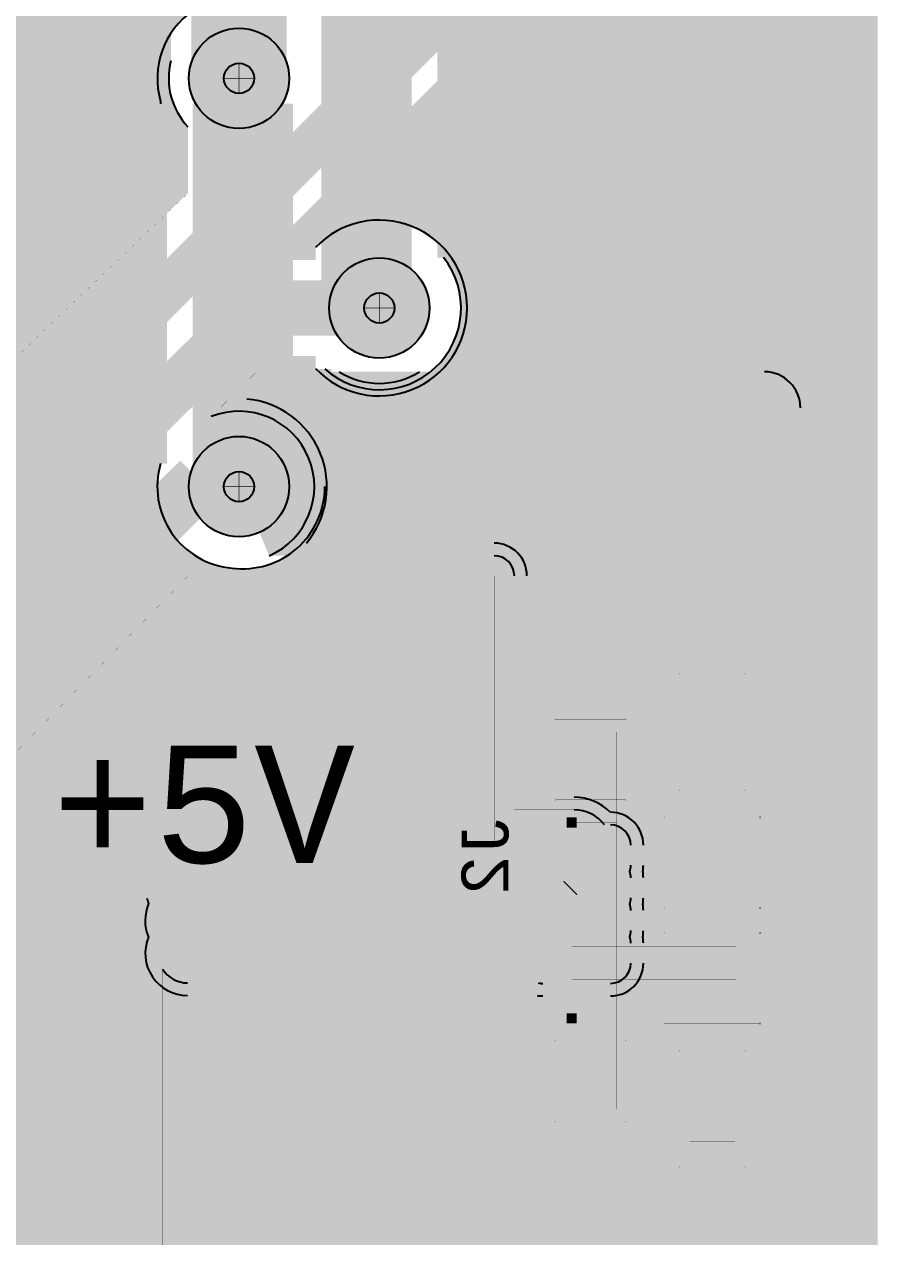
# Model space of a CAD drawing. Extents: x -5 to 272, y 7 to 75.
# Drawn here: x 76.75 to 94.14, y 26.22 to 50.35 of the extents above; entities that cross this region are included whole.
import ezdxf
from ezdxf.enums import TextEntityAlignment as Align

# ---------------------------------------------------------------- set-up
doc = ezdxf.new("R2010")
doc.units = 0
for name, color, linetype in [('3D_INFO_BOTTOM', 3, 'CONTINUOUS'), ('BOARD_OUTLINE', 2, 'CONTINUOUS'), ('COPPER_BOTTOM', 1, 'CONTINUOUS'), ('COPPER_TOP', 3, 'CONTINUOUS'), ('DRILL', 255, 'CONTINUOUS'), ('DRILL_SYMBOLS', 255, 'CONTINUOUS'), ('SILKSCREEN_BOTTOM', 6, 'CONTINUOUS'), ('SILKSCREEN_TOP', 4, 'CONTINUOUS'), ('SOLDER_MASK_BOTTOM', 212, 'CONTINUOUS'), ('SOLDER_MASK_TOP', 200, 'CONTINUOUS')]:
    doc.layers.add(name, color=color, linetype=linetype)
doc.styles.add('MONOTxtStyle', font='monotxt')
doc.styles.add('MONOTxtStyle_M', font='monotxt')

msp = doc.modelspace()

# ---------------------------------------------------------------- hatches: boundary and pattern name
at = {"layer": 'COPPER_BOTTOM'}
h = msp.add_hatch(color=1, dxfattribs=at)
edge = h.paths.add_edge_path()
edge.add_line((77.348377, 65.157983), (76.338, 65.157983))
edge.add_line((76.338, 65.157983), (76.338, 72.752855))
edge.add_line((76.338, 72.752855), (93.48918, 72.752855))
edge.add_line((93.48918, 72.752855), (93.48918, 7.366))
edge.add_line((93.48918, 7.366), (65.297349, 7.366))
edge.add_line((65.297349, 7.366), (66.520855, 8.589506))
edge.add_line((66.520855, 8.589506), (66.520855, 8.589506))
edge.add_line((66.520855, 8.589506), (67.181217, 9.249868))
edge.add_arc((66.294, 10.13897), 1.256048, 314.939204, 0)
edge.add_line((67.550048, 10.13897), (67.550048, 12.433729))
edge.add_line((67.550048, 12.433729), (69.762271, 14.645952))
edge.add_line((69.762271, 14.645952), (83.274339, 14.645952))
edge.add_arc((83.82, 16.256), 1.7, 251.277992, 48.336242)
edge.add_arc((83.82, 18.796), 1.7, 311.663758, 136.941495)
edge.add_arc((83.057999, 18.796), 1.256048, 112.472717, 135)
edge.add_line((82.169839, 19.68416), (81.905727, 19.420048))
edge.add_line((81.905727, 19.420048), (77.631573, 19.420048))
edge.add_arc((77.390918, 18.588418), 0.86575, 73.860776, 90)
edge.add_line((77.390918, 19.454168), (76.914082, 19.454168))
edge.add_arc((76.914082, 18.588418), 0.86575, 90, 145.569554)
edge.add_arc((75.485918, 18.588418), 0.86575, 34.430446, 90)
edge.add_line((75.485918, 19.454168), (75.009082, 19.454168))
edge.add_arc((75.009082, 18.588418), 0.86575, 90, 134.724142)
edge.add_line((74.399859, 19.203536), (73.163736, 19.203536))
edge.add_line((73.163736, 19.203536), (72.769886, 19.597382))
edge.add_line((72.769886, 19.597382), (72.769886, 26.48573))
edge.add_arc((72.39, 28.194), 1.75, 282.537451, 48.675543)
edge.add_line((73.545564, 29.508219), (73.545564, 30.395941))
edge.add_line((73.545564, 30.395941), (76.004059, 32.854436))
edge.add_line((76.004059, 32.854436), (76.174, 32.854436))
edge.add_arc((76.174, 34.01), 1.155564, 270, 294.100038)
edge.add_line((76.645853, 32.955162), (79.19153, 32.955162))
edge.add_arc((80, 33.159999), 0.834016, 194.217484, 201.89344)
edge.add_arc((80, 32.512), 0.844064, 156.467421, 202.959083)
edge.add_arc((80, 31.86), 0.841552, 157.448047, 270)
edge.add_line((80, 31.018448), (86.962469, 31.018448))
edge.add_arc((87.074, 31.662), 0.653145, 260.167973, 270)
edge.add_line((87.074, 31.008855), (88.424, 31.008855))
edge.add_arc((88.424, 31.662), 0.653145, 270, 0)
edge.add_line((89.077145, 31.662), (89.077145, 32.062))
edge.add_arc((88.424, 32.062), 0.653145, 0, 11.03343)
edge.add_arc((88.424, 32.312), 0.653145, 348.96657, 0)
edge.add_line((89.077145, 32.312), (89.077145, 32.712))
edge.add_arc((88.424, 32.712), 0.653145, 0, 11.03343)
edge.add_arc((88.424, 32.962), 0.653145, 348.96657, 0)
edge.add_line((89.077145, 32.962), (89.077145, 33.362))
edge.add_arc((88.424, 33.362), 0.653145, 0, 11.03343)
edge.add_arc((88.424, 33.612), 0.653145, 348.96657, 0)
edge.add_line((89.077145, 33.612), (89.077145, 34.012))
edge.add_arc((88.424, 34.012), 0.653145, 0, 90)
edge.add_line((88.424, 34.665145), (88.41587, 34.665145))
edge.add_arc((87.7, 33.96), 1.004838, 44.567571, 90)
edge.add_line((87.7, 34.964838), (86.759647, 34.964838))
edge.add_line((86.759647, 34.964838), (86.759647, 39.37))
edge.add_arc((86.106, 39.37), 0.653647, 0, 90)
edge.add_line((86.106, 40.023647), (82.367018, 40.023647))
edge.add_arc((81.026, 41.148), 1.75, 320.022448, 84.858256)
edge.add_line((81.182835, 42.890958), (81.79744, 43.498194))
edge.add_line((81.79744, 43.498194), (82.551721, 43.498194))
edge.add_arc((83.82, 44.704), 1.75, 223.553532, 136.446468)
edge.add_line((82.551721, 45.909806), (82.009106, 45.909806))
edge.add_line((82.009106, 45.909806), (87.791746, 51.692446))
edge.add_arc((87.884, 53.34786), 1.657983, 266.810282, 0)
edge.add_line((89.541983, 53.34786), (89.541983, 60.198))
edge.add_arc((87.884, 60.198), 1.657983, 0, 10.018036)
edge.add_arc((87.884, 60.96), 1.7, 343.824727, 138.336242)
edge.add_arc((85.344, 60.96), 1.7, 41.663758, 48.336242)
edge.add_arc((85.344, 63.5), 1.7, 311.663758, 12.765101)
edge.add_line((87.001983, 63.875623), (87.001983, 68.782007))
edge.add_arc((85.344, 69.342), 1.75, 341.33731, 150.558398)
edge.add_arc((82.296, 69.342), 1.75, 29.441602, 160.63555)
edge.add_arc((78.994, 69.342), 1.75, 19.36445, 198.66269)
edge.add_line((77.336017, 68.782007), (77.336017, 67.312056))
edge.add_arc((78.993999, 67.31), 1.657983, 179.928964, 225)
edge.add_line((77.821628, 66.137629), (78.606017, 65.35324))
edge.add_line((78.606017, 65.35324), (78.606017, 64.953288))
edge.add_arc((77.724, 63.5), 1.7, 58.745961, 102.765101)
h = msp.add_hatch(color=1, dxfattribs=at)
edge = h.paths.add_edge_path()
edge.add_line((80.01, 48.312079), (80.01, 46.99))
edge.add_line((80.01, 46.99), (74.422, 41.656))
edge.add_line((74.422, 41.656), (74.422, 57.658))
edge.add_line((74.422, 57.658), (77.47, 60.452))
edge.add_line((77.47, 60.452), (78.232, 59.182))
edge.add_line((78.232, 59.182), (81.446966, 59.182))
edge.add_line((81.446966, 59.182), (81.446966, 55.172103))
edge.add_line((81.446966, 55.172103), (80.066432, 53.791569))
edge.add_arc((81.026, 52.832001), 1.357034, 135, 180.043663)
edge.add_line((79.668966, 52.830966), (79.668966, 49.622207))
edge.add_arc((81.026, 49.276), 1.4005, 165.687991, 223.493272)
h = msp.add_hatch(color=256, dxfattribs=at)
edge = h.paths.add_edge_path()
edge.add_arc((81.026, 49.276), 1, 0, 360)
edge = h.paths.add_edge_path()
edge.add_arc((81.026, 49.276), 0.3, 0, 360)
h = msp.add_hatch(color=256, dxfattribs=at)
edge = h.paths.add_edge_path()
edge.add_arc((83.82, 44.704), 1, 0, 360)
edge = h.paths.add_edge_path()
edge.add_arc((83.82, 44.704), 0.3, 0, 360)
h = msp.add_hatch(color=1, dxfattribs=at)
edge = h.paths.add_edge_path()
edge.add_arc((83.82, 44.704), 1.5005, 237.820583, 302.179417, ccw=False)
edge.add_line((83.020875, 43.434), (81.375756, 43.434))
edge.add_line((81.375756, 43.434), (80.474372, 42.543423))
edge.add_arc((81.026, 41.148), 1.5005, 293.594494, 111.569511, ccw=False)
edge.add_line((81.626592, 39.77294), (86.106, 39.77294))
edge.add_arc((86.106, 39.37), 0.40294, 0, 90, ccw=False)
edge.add_line((86.50894, 39.37), (86.50894, 34.714131))
edge.add_line((86.50894, 34.714131), (87.7, 34.714131))
edge.add_arc((87.7, 33.96), 0.754131, 37.056114, 90, ccw=False)
edge.add_line((88.301831, 34.414437), (88.424, 34.414437))
edge.add_arc((88.424, 34.012), 0.402437, 0, 90, ccw=False)
edge.add_line((88.826437, 34.012), (88.826437, 33.612))
edge.add_arc((88.424, 33.612), 0.402437, 341.904148, 0, ccw=False)
edge.add_arc((88.424, 33.362), 0.402437, 0, 18.095852, ccw=False)
edge.add_line((88.826437, 33.362), (88.826437, 32.962))
edge.add_arc((88.424, 32.962), 0.402437, 341.904148, 0, ccw=False)
edge.add_arc((88.424, 32.712), 0.402437, 0, 18.095852, ccw=False)
edge.add_line((88.826437, 32.712), (88.826437, 32.312))
edge.add_arc((88.424, 32.312), 0.402437, 341.904148, 0, ccw=False)
edge.add_arc((88.424, 32.062), 0.402437, 0, 18.095852, ccw=False)
edge.add_line((88.826437, 32.062), (88.826437, 31.662))
edge.add_arc((88.424, 31.662), 0.402437, 270, 0, ccw=False)
edge.add_line((88.424, 31.259563), (87.074, 31.259563))
edge.add_arc((87.074, 31.662), 0.402437, 257.465423, 270, ccw=False)
edge.add_line((86.98666, 31.269155), (80, 31.269155))
edge.add_arc((80, 31.86), 0.590845, 212.556559, 270, ccw=False)
edge.add_line((79.502, 31.542047), (79.502, 21.03842))
edge.add_arc((80.22042, 21.03842), 0.71842, 180, 270)
edge.add_line((80.22042, 20.32), (91.485888, 20.32))
edge.add_arc((91.485888, 21.03842), 0.71842, 270, 0)
edge.add_line((92.204308, 21.03842), (92.204308, 42.71558))
edge.add_arc((91.485888, 42.71558), 0.71842, 0, 90)
edge.add_line((91.485888, 43.434), (84.619125, 43.434))
h = msp.add_hatch(color=256, dxfattribs=at)
edge = h.paths.add_edge_path()
edge.add_arc((81.026, 41.148), 1, 0, 360)
edge = h.paths.add_edge_path()
edge.add_arc((81.026, 41.148), 0.3, 0, 360)
msp.add_hatch(color=1, dxfattribs=at).paths.add_polyline_path([(74.8, 34.036), (80.01, 39.37), (86.106, 39.37), (86.106, 34.036)])
at = {"layer": 'COPPER_TOP'}
h = msp.add_hatch(color=3, dxfattribs=at)
h.paths.add_polyline_path([(-4.195967, 72.775967), (93.512292, 72.775967), (93.512292, 7.232068), (-4.195967, 7.232068)])
edge = h.paths.add_edge_path()
edge.add_arc((19.304, 39.116), 1.577, 36.358194, 143.641806)
edge.add_arc((16.764, 39.116), 1.577, 36.358194, 143.641806)
edge.add_arc((14.224, 39.116), 1.577, 36.358194, 323.641806)
edge.add_arc((16.764, 39.116), 1.577, 216.358194, 323.641806)
edge.add_arc((19.304, 39.116), 1.577, 216.358194, 323.641806)
edge.add_arc((21.844, 39.116), 1.577, 216.358194, 323.641806)
edge.add_arc((24.384, 39.116), 1.577, 216.358194, 323.641806)
edge.add_arc((26.924, 39.116), 1.577, 216.358194, 323.641806)
edge.add_arc((29.464, 39.116), 1.577, 216.358194, 323.641806)
edge.add_arc((32.004, 39.116), 1.577, 216.358194, 323.641806)
edge.add_arc((34.544, 39.116), 1.577, 216.358194, 323.641806)
edge.add_arc((37.084, 39.116), 1.577, 216.358194, 323.641806)
edge.add_arc((39.624, 39.116), 1.577, 216.358194, 323.641806)
edge.add_arc((42.164, 39.116), 1.577, 216.358194, 323.641806)
edge.add_arc((44.704, 39.116), 1.577, 216.358194, 323.641806)
edge.add_arc((47.244, 39.116), 1.577, 216.358194, 323.641806)
edge.add_arc((49.784, 39.116), 1.577, 216.358194, 323.641806)
edge.add_arc((52.324, 39.116), 1.577, 216.358194, 323.641806)
edge.add_arc((54.864, 39.116), 1.577, 216.358194, 323.641806)
edge.add_arc((57.404, 39.116), 1.577, 216.358194, 323.641806)
edge.add_arc((59.944, 39.116), 1.577, 216.358194, 323.641806)
edge.add_arc((62.484, 39.116), 1.577, 216.358194, 143.641806)
edge.add_arc((59.944, 39.116), 1.577, 36.358194, 143.641806)
edge.add_arc((57.404, 39.116), 1.577, 36.358194, 143.641806)
edge.add_arc((54.864, 39.116), 1.577, 36.358194, 143.641806)
edge.add_arc((52.324, 39.116), 1.577, 36.358194, 143.641806)
edge.add_arc((49.784, 39.116), 1.577, 36.358194, 143.641806)
edge.add_arc((47.244, 39.116), 1.577, 36.358194, 143.641806)
edge.add_arc((44.704, 39.116), 1.577, 36.358194, 143.641806)
edge.add_arc((42.164, 39.116), 1.577, 36.358194, 143.641806)
edge.add_arc((39.624, 39.116), 1.577, 36.358194, 143.641806)
edge.add_arc((37.084, 39.116), 1.577, 36.358194, 143.641806)
edge.add_arc((34.544, 39.116), 1.577, 36.358194, 143.641806)
edge.add_arc((32.004, 39.116), 1.577, 36.358194, 143.641806)
edge.add_arc((29.464, 39.116), 1.577, 36.358194, 143.641806)
edge.add_arc((26.924, 39.116), 1.577, 36.358194, 143.641806)
edge.add_arc((24.384, 39.116), 1.577, 36.358194, 143.641806)
edge.add_arc((21.844, 39.116), 1.577, 36.358194, 143.641806)
edge = h.paths.add_edge_path()
edge.add_arc((6.604, 12.954), 1.634872, 180, 186.234585)
edge.add_arc((6.604, 12.7), 1.627, 177.306641, 2.693359)
edge.add_arc((6.604, 12.954), 1.634872, 353.765415, 0)
edge.add_line((8.238872, 12.954), (8.238872, 42.5))
edge.add_arc((6.604, 42.5), 1.634872, 0, 180)
edge.add_line((4.969128, 42.5), (4.969128, 12.954))
edge = h.paths.add_edge_path()
edge.add_arc((19.304, 23.876), 1.577, 36.358194, 143.641806)
edge.add_arc((16.764, 23.876), 1.577, 36.358194, 143.641806)
edge.add_arc((14.224, 23.876), 1.577, 36.358194, 323.641806)
edge.add_arc((16.764, 23.876), 1.577, 216.358194, 323.641806)
edge.add_arc((19.304, 23.876), 1.577, 216.358194, 323.641806)
edge.add_arc((21.844, 23.876), 1.577, 216.358194, 323.641806)
edge.add_arc((24.384, 23.876), 1.577, 216.358194, 323.641806)
edge.add_arc((26.924, 23.876), 1.577, 216.358194, 323.641806)
edge.add_arc((29.464, 23.876), 1.577, 216.358194, 323.641806)
edge.add_arc((32.004, 23.876), 1.577, 216.358194, 323.641806)
edge.add_arc((34.544, 23.876), 1.577, 216.358194, 323.641806)
edge.add_arc((37.084, 23.876), 1.577, 216.358194, 323.641806)
edge.add_arc((39.624, 23.876), 1.577, 216.358194, 323.641806)
edge.add_arc((42.164, 23.876), 1.577, 216.358194, 323.641806)
edge.add_arc((44.704, 23.876), 1.577, 216.358194, 323.641806)
edge.add_arc((47.244, 23.876), 1.577, 216.358194, 323.641806)
edge.add_arc((49.784, 23.876), 1.577, 216.358194, 323.641806)
edge.add_arc((52.324, 23.876), 1.577, 216.358194, 323.641806)
edge.add_arc((54.864, 23.876), 1.577, 216.358194, 323.641806)
edge.add_arc((57.404, 23.876), 1.577, 216.358194, 323.641806)
edge.add_arc((59.944, 23.876), 1.577, 216.358194, 143.641806)
edge.add_arc((57.404, 23.876), 1.577, 36.358194, 143.641806)
edge.add_arc((54.864, 23.876), 1.577, 36.358194, 143.641806)
edge.add_arc((52.324, 23.876), 1.577, 36.358194, 143.641806)
edge.add_arc((49.784, 23.876), 1.577, 36.358194, 143.641806)
edge.add_arc((47.244, 23.876), 1.577, 36.358194, 143.641806)
edge.add_arc((44.704, 23.876), 1.577, 36.358194, 143.641806)
edge.add_arc((42.164, 23.876), 1.577, 36.358194, 143.641806)
edge.add_arc((39.624, 23.876), 1.577, 36.358194, 143.641806)
edge.add_arc((37.084, 23.876), 1.577, 36.358194, 143.641806)
edge.add_arc((34.544, 23.876), 1.577, 36.358194, 143.641806)
edge.add_arc((32.004, 23.876), 1.577, 36.358194, 143.641806)
edge.add_arc((29.464, 23.876), 1.577, 36.358194, 143.641806)
edge.add_arc((26.924, 23.876), 1.577, 36.358194, 143.641806)
edge.add_arc((24.384, 23.876), 1.577, 36.358194, 143.641806)
edge.add_arc((21.844, 23.876), 1.577, 36.358194, 143.641806)
edge = h.paths.add_edge_path()
edge.add_arc((43.18, 52.312), 1.577, 36.358194, 135.683323)
edge.add_arc((41.166709, 52.838709), 1.055372, 33.014475, 90)
edge.add_line((41.166709, 53.894081), (40.113291, 53.894081))
edge.add_arc((40.113291, 52.838709), 1.055372, 90, 180)
edge.add_line((39.057919, 52.838709), (39.057919, 51.785291))
edge.add_arc((40.113291, 51.785291), 1.055372, 180, 270)
edge.add_line((40.113291, 50.729919), (41.166709, 50.729919))
edge.add_arc((41.166709, 51.785291), 1.055372, 270, 326.985525)
edge.add_arc((43.18, 52.312), 1.577, 224.316677, 323.641806)
edge.add_arc((45.72, 52.312), 1.577, 216.358194, 323.641806)
edge.add_arc((48.26, 52.312), 1.577, 216.358194, 323.641806)
edge.add_arc((50.8, 52.312), 1.577, 216.358194, 323.641806)
edge.add_arc((53.34, 52.312), 1.577, 216.358194, 143.641806)
edge.add_arc((50.8, 52.312), 1.577, 36.358194, 143.641806)
edge.add_arc((48.26, 52.312), 1.577, 36.358194, 143.641806)
edge.add_arc((45.72, 52.312), 1.577, 36.358194, 143.641806)
edge = h.paths.add_edge_path()
edge.add_line((21.479128, 63.909581), (21.479128, 53.5))
edge.add_arc((23.114, 53.5), 1.634872, 180, 185.624879)
edge.add_arc((23.114, 53.34), 1.627, 180.008524, 359.991476)
edge.add_arc((23.114, 53.5), 1.634872, 354.375121, 0)
edge.add_line((24.748872, 53.5), (24.748872, 64.5))
edge.add_arc((23.114, 64.5), 1.634872, 0, 50.984019)
edge.add_arc((22.86, 64.77), 1.627, 37.935941, 211.926975)
edge = h.paths.add_edge_path()
edge.add_arc((42.164, 46.8), 1.627, 350.492586, 189.507414)
edge.add_arc((39.624, 45.2), 1.627, 54.907982, 125.092018)
edge.add_arc((37.084, 46.8), 1.627, 350.492586, 189.507414)
edge.add_arc((34.544, 45.2), 1.627, 54.907982, 9.507414)
edge.add_arc((37.084, 46.8), 1.627, 234.907982, 305.092018)
edge.add_arc((39.624, 45.2), 1.627, 170.492586, 9.507414)
edge.add_arc((42.164, 46.8), 1.627, 234.907982, 305.092018)
edge.add_arc((44.704, 45.2), 1.627, 170.492586, 9.507414)
edge.add_arc((47.244, 46.8), 1.627, 234.907982, 303.93809)
edge.add_arc((49.76, 45.2), 1.627, 171.154896, 10.211411)
edge.add_arc((52.324, 46.8), 1.627, 233.718974, 305.092018)
edge.add_arc((54.864, 45.2), 1.627, 170.492586, 9.507414)
edge.add_arc((57.404, 46.8), 1.627, 234.907982, 305.092018)
edge.add_arc((59.944, 45.2), 1.627, 170.492586, 9.507414)
edge.add_arc((62.484, 46.8), 1.627, 234.907982, 189.507414)
edge.add_arc((59.944, 45.2), 1.627, 54.907982, 125.092018)
edge.add_arc((57.404, 46.8), 1.627, 350.492586, 189.507414)
edge.add_arc((54.864, 45.2), 1.627, 54.907982, 125.092018)
edge.add_arc((52.324, 46.8), 1.627, 350.492586, 190.211411)
edge.add_arc((49.76, 45.2), 1.627, 53.718974, 123.93809)
edge.add_arc((47.244, 46.8), 1.627, 351.154896, 189.507414)
edge.add_arc((44.704, 45.2), 1.627, 54.907982, 125.092018)
edge = h.paths.add_edge_path()
edge.add_arc((42.164, 16.51), 1.627, 38.686496, 141.313504)
edge.add_arc((39.624, 16.51), 1.627, 38.686496, 127.33723)
edge.add_arc((37.084, 18.288), 1.627, 342.678729, 124.21034)
edge.add_arc((34.544, 19.558), 1.627, 2.659558, 217.095391)
edge.add_arc((32.004, 17.526), 1.627, 40.224225, 124.21034)
edge.add_arc((29.464, 18.796), 1.627, 2.659558, 141.313504)
edge.add_arc((26.924, 18.796), 1.627, 38.686496, 141.313504)
edge.add_arc((24.384, 18.796), 1.627, 38.686496, 321.313504)
edge.add_arc((26.924, 18.796), 1.627, 218.686496, 321.313504)
edge.add_arc((29.464, 18.796), 1.627, 218.686496, 304.21034)
edge.add_arc((32.004, 17.526), 1.627, 182.659558, 37.095391)
edge.add_arc((34.544, 19.558), 1.627, 220.224225, 304.21034)
edge.add_arc((37.084, 18.288), 1.627, 182.659558, 307.33723)
edge.add_arc((39.624, 16.51), 1.627, 162.678729, 321.313504)
edge.add_arc((42.164, 16.51), 1.627, 218.686496, 321.313504)
edge.add_arc((44.704, 16.51), 1.627, 218.686496, 17.321271)
edge.add_arc((47.244, 18.288), 1.627, 232.66277, 197.321271)
edge.add_arc((44.704, 16.51), 1.627, 52.66277, 141.313504)
edge = h.paths.add_edge_path()
edge.add_arc((17.78, 61.468), 1.627, 309.927133, 121.926975)
edge.add_line((16.919581, 62.848872), (3.302, 62.848872))
edge.add_arc((3.302, 61.214), 1.634872, 90, 270)
edge.add_line((3.302, 59.579128), (17.526, 59.579128))
edge.add_arc((17.526, 61.214), 1.634872, 270, 322.569043)
edge = h.paths.add_edge_path()
edge.add_arc((42.418, 68.834), 1.627, 79.717947, 167.194574)
edge.add_arc((42.418, 68.8), 1.634872, 166.032565, 270)
edge.add_line((42.418, 67.165128), (46.958281, 67.165128))
edge.add_arc((47.498, 68.7), 1.627, 250.626388, 357.238476)
edge.add_arc((47.498, 68.8), 1.634872, 353.735761, 90)
edge.add_line((47.498, 70.434872), (42.70841, 70.434872))
edge = h.paths.add_edge_path()
edge.add_arc((43.18, 62.812), 1.577, 36.358194, 143.641806)
edge.add_arc((40.64, 62.812), 1.577, 36.358194, 323.641806)
edge.add_arc((43.18, 62.812), 1.577, 216.358194, 323.641806)
edge.add_arc((45.72, 62.812), 1.577, 216.358194, 323.641806)
edge.add_arc((48.26, 62.812), 1.577, 216.358194, 323.641806)
edge.add_arc((50.8, 62.812), 1.577, 216.358194, 323.641806)
edge.add_arc((53.34, 62.812), 1.577, 216.358194, 143.641806)
edge.add_arc((50.8, 62.812), 1.577, 36.358194, 143.641806)
edge.add_arc((48.26, 62.812), 1.577, 36.358194, 143.641806)
edge.add_arc((45.72, 62.812), 1.577, 36.358194, 143.641806)
edge = h.paths.add_edge_path()
edge.add_line((70.755128, 43.18), (70.755128, 28.194))
edge.add_arc((72.39, 28.194), 1.634872, 180, 0)
edge.add_line((74.024872, 28.194), (74.024872, 43.18))
edge.add_arc((72.39, 43.18), 1.634872, 0, 180)
edge = h.paths.add_edge_path()
edge.add_arc((21.420667, 10.668001), 1.877, 0, 360)
edge = h.paths.add_edge_path()
edge.add_arc((27.940001, 10.668001), 1.877, 0, 360)
edge = h.paths.add_edge_path()
edge.add_arc((21.420667, 15.155335), 1.877, 0, 360)
edge = h.paths.add_edge_path()
edge.add_arc((27.940001, 15.155335), 1.877, 0, 360)
edge = h.paths.add_edge_path()
edge.add_arc((82.804, 63.5), 1.577, 36.358194, 143.641806)
edge.add_arc((80.264, 63.5), 1.577, 36.358194, 143.641806)
edge.add_arc((77.724, 63.5), 1.577, 36.358194, 226.734854)
edge.add_arc((77.271459, 61.412541), 1.129899, 123.784033, 180)
edge.add_line((76.14156, 61.412541), (76.14156, 60.507459))
edge.add_arc((77.271459, 60.507459), 1.129899, 180, 270)
edge.add_line((77.271459, 59.37756), (78.176541, 59.37756))
edge.add_arc((78.176541, 60.507459), 1.129899, 270, 326.215967)
edge.add_arc((80.264, 60.96), 1.577, 223.265146, 323.641806)
edge.add_arc((82.804, 60.96), 1.577, 216.358194, 323.641806)
edge.add_arc((85.344, 60.96), 1.577, 216.358194, 323.641806)
edge.add_arc((87.884, 60.96), 1.577, 216.358194, 143.641806)
edge.add_arc((85.344, 60.96), 1.577, 36.358194, 53.641806)
edge.add_arc((85.344, 63.5), 1.577, 306.358194, 143.641806)
edge = h.paths.add_edge_path()
edge.add_arc((78.994, 69.342), 1.627, 0, 360)
edge = h.paths.add_edge_path()
edge.add_arc((82.296, 69.342), 1.627, 20.496546, 339.503454)
edge.add_arc((85.344, 69.342), 1.627, 200.496546, 159.503454)
edge = h.paths.add_edge_path()
edge.add_arc((30.734, 68.834), 1.627, 349.617981, 178.757054)
edge.add_arc((30.7, 68.5), 1.634872, 166.945094, 180)
edge.add_line((29.065128, 68.5), (29.065128, 58.3))
edge.add_arc((30.7, 58.3), 1.634872, 180, 199.923778)
edge.add_arc((30.734, 58.166), 1.627, 195.073523, 10.282053)
edge.add_line((32.334872, 58.45641), (32.334872, 68.5))
edge.add_arc((30.7, 68.5), 1.634872, 0, 1.429942)
edge = h.paths.add_edge_path()
edge.add_arc((83.82, 16.256), 1.577, 126.358194, 53.641806)
edge.add_arc((83.82, 18.796), 1.577, 306.358194, 233.641806)
edge = h.paths.add_edge_path()
edge.add_arc((56.387999, 15.748), 1.627, 0, 360)
edge = h.paths.add_edge_path()
edge.add_arc((61.256333, 15.748), 1.627, 0, 360)
edge = h.paths.add_edge_path()
edge.add_arc((52.324, 18.288), 1.627, 40.224225, 37.095391)
edge.add_arc((54.864, 20.32), 1.627, 220.224225, 217.095391)
edge = h.paths.add_edge_path()
edge.add_arc((81.1, 41.148), 1.634872, 262.602403, 0)
edge.add_line((82.734872, 41.148), (82.734872, 43.491719))
edge.add_arc((83.82, 44.704), 1.627, 228.167885, 38.097448)
edge.add_line((85.100388, 45.70786), (85.100388, 51.274906))
edge.add_arc((83.566, 51.816), 1.627, 340.575073, 199.424927)
edge.add_line((82.031612, 51.274906), (82.031612, 50.555013))
edge.add_arc((81.026, 49.276), 1.627, 51.824125, 196.47422)
edge.add_arc((81.1, 48.768), 1.634872, 178.366318, 180)
edge.add_line((79.465128, 48.768), (79.465128, 41.607138))
edge.add_arc((81.026, 41.148), 1.627, 163.608504, 265.187544)
h = msp.add_hatch(color=256, dxfattribs=at)
edge = h.paths.add_edge_path()
edge.add_arc((81.026, 49.276), 1, 0, 360)
edge = h.paths.add_edge_path()
edge.add_arc((81.026, 49.276), 0.3, 0, 360)
h = msp.add_hatch(color=256, dxfattribs=at)
edge = h.paths.add_edge_path()
edge.add_arc((83.82, 44.704), 1, 0, 360)
edge = h.paths.add_edge_path()
edge.add_arc((83.82, 44.704), 0.3, 0, 360)
h = msp.add_hatch(color=256, dxfattribs=at)
edge = h.paths.add_edge_path()
edge.add_arc((81.026, 41.148), 1, 0, 360)
edge = h.paths.add_edge_path()
edge.add_arc((81.026, 41.148), 0.3, 0, 360)
at = {"layer": 'DRILL'}
h = msp.add_hatch(color=255, dxfattribs=at)
edge = h.paths.add_edge_path()
edge.add_arc((81.026, 49.276), 0.3, 0, 360)
h = msp.add_hatch(color=255, dxfattribs=at)
edge = h.paths.add_edge_path()
edge.add_arc((83.82, 44.704), 0.3, 0, 360)
h = msp.add_hatch(color=255, dxfattribs=at)
edge = h.paths.add_edge_path()
edge.add_arc((81.026, 41.148), 0.3, 0, 360)
at = {"layer": 'SOLDER_MASK_BOTTOM'}
h = msp.add_hatch(color=256, dxfattribs=at)
edge = h.paths.add_edge_path()
edge.add_arc((81.026, 49.276), 1, 0, 360)
h = msp.add_hatch(color=256, dxfattribs=at)
edge = h.paths.add_edge_path()
edge.add_arc((83.82, 44.704), 1, 0, 360)
h = msp.add_hatch(color=256, dxfattribs=at)
edge = h.paths.add_edge_path()
edge.add_arc((81.026, 41.148), 1, 0, 360)
h = msp.add_hatch(color=212, dxfattribs=at)
edge = h.paths.add_edge_path()
edge.add_line((89.7985, 37.412), (89.7985, 35.112))
edge.add_arc((89.799, 35.112), 0.0005, 180, 270)
edge.add_line((89.799, 35.1115), (91.099, 35.1115))
edge.add_arc((91.099, 35.112), 0.0005, 270, 0)
edge.add_line((91.0995, 35.112), (91.0995, 37.412))
edge.add_arc((91.099, 37.412), 0.0005, 0, 90)
edge.add_line((91.099, 37.4125), (89.799, 37.4125))
edge.add_arc((89.799, 37.412), 0.0005, 90, 180)
h = msp.add_hatch(color=212, dxfattribs=at)
edge = h.paths.add_edge_path()
edge.add_line((87.3245, 36.512), (87.3245, 34.914))
edge.add_arc((87.325, 34.914), 0.0005, 180, 270)
edge.add_line((87.325, 34.9135), (88.723, 34.9135))
edge.add_arc((88.723, 34.914), 0.0005, 270, 0)
edge.add_line((88.7235, 34.914), (88.7235, 36.512))
edge.add_arc((88.723, 36.512), 0.0005, 0, 90)
edge.add_line((88.723, 36.5125), (87.325, 36.5125))
edge.add_arc((87.325, 36.512), 0.0005, 90, 180)
h = msp.add_hatch(color=212, dxfattribs=at)
edge = h.paths.add_edge_path()
edge.add_line((89.4985, 34.562), (89.4985, 32.762))
edge.add_arc((89.499, 32.762), 0.0005, 180, 270)
edge.add_line((89.499, 32.7615), (91.399, 32.7615))
edge.add_arc((91.399, 32.762), 0.0005, 270, 0)
edge.add_line((91.3995, 32.762), (91.3995, 34.562))
edge.add_arc((91.399, 34.562), 0.0005, 0, 90)
edge.add_line((91.399, 34.5625), (89.499, 34.5625))
edge.add_arc((89.499, 34.562), 0.0005, 90, 180)
h = msp.add_hatch(color=212, dxfattribs=at)
edge = h.paths.add_edge_path()
edge.add_line((89.4985, 32.262), (89.4985, 30.462))
edge.add_arc((89.499, 30.462), 0.0005, 180, 270)
edge.add_line((89.499, 30.4615), (91.399, 30.4615))
edge.add_arc((91.399, 30.462), 0.0005, 270, 0)
edge.add_line((91.3995, 30.462), (91.3995, 32.262))
edge.add_arc((91.399, 32.262), 0.0005, 0, 90)
edge.add_line((91.399, 32.2625), (89.499, 32.2625))
edge.add_arc((89.499, 32.262), 0.0005, 90, 180)
h = msp.add_hatch(color=212, dxfattribs=at)
edge = h.paths.add_edge_path()
edge.add_line((87.324956, 30.111045), (87.324956, 28.513045))
edge.add_arc((87.325456, 28.513045), 0.0005, 180, 270)
edge.add_line((87.325456, 28.512545), (88.723456, 28.512545))
edge.add_arc((88.723456, 28.513045), 0.0005, 270, 0)
edge.add_line((88.723956, 28.513045), (88.723956, 30.111045))
edge.add_arc((88.723456, 30.111045), 0.0005, 0, 90)
edge.add_line((88.723456, 30.111545), (87.325456, 30.111545))
edge.add_arc((87.325456, 30.111045), 0.0005, 90, 180)
h = msp.add_hatch(color=212, dxfattribs=at)
edge = h.paths.add_edge_path()
edge.add_line((89.7985, 29.912), (89.7985, 27.612))
edge.add_arc((89.799, 27.612), 0.0005, 180, 270)
edge.add_line((89.799, 27.6115), (91.099, 27.6115))
edge.add_arc((91.099, 27.612), 0.0005, 270, 0)
edge.add_line((91.0995, 27.612), (91.0995, 29.912))
edge.add_arc((91.099, 29.912), 0.0005, 0, 90)
edge.add_line((91.099, 29.9125), (89.799, 29.9125))
edge.add_arc((89.799, 29.912), 0.0005, 90, 180)
at = {"layer": 'SOLDER_MASK_TOP'}
h = msp.add_hatch(color=256, dxfattribs=at)
edge = h.paths.add_edge_path()
edge.add_arc((81.026, 49.276), 1, 0, 360)
h = msp.add_hatch(color=256, dxfattribs=at)
edge = h.paths.add_edge_path()
edge.add_arc((83.82, 44.704), 1, 0, 360)
h = msp.add_hatch(color=256, dxfattribs=at)
edge = h.paths.add_edge_path()
edge.add_arc((81.026, 41.148), 1, 0, 360)

# ---------------------------------------------------------------- linework, layer by layer
at = {"layer": '3D_INFO_BOTTOM', "color": 3, "const_width": 0.001}
for points in [[(89.999, 36.912), (90.899, 36.912)], [(89.999, 28.112), (89.999, 36.912)], [(90.899, 36.912), (90.899, 28.112)], [(87.649, 36.262), (93.249, 36.262)], [(87.649, 28.762), (87.649, 36.262)], [(87.649, 36.262), (93.249, 36.262)], [(87.649, 35.762), (87.649, 36.262)], [(87.649, 36.262), (88.549, 36.262)], [(87.649, 34.462), (87.649, 36.262)], [(88.549, 36.262), (93.249, 36.262)], [(88.549, 28.762), (88.549, 36.262)], [(88.549, 36.262), (89.049, 36.262)], [(88.549, 28.762), (88.549, 36.262)], [(88.549, 36.262), (88.549, 34.462)], [(89.049, 36.262), (89.049, 28.762)], [(93.249, 36.262), (93.249, 28.762)], [(93.249, 36.262), (93.249, 28.762)], [(93.249, 36.262), (93.249, 35.762)], [(93.249, 35.762), (87.649, 35.762)], [(88.549, 34.462), (87.649, 34.462)], [(87.649, 34.262), (88.149, 34.262)], [(87.649, 30.762), (87.649, 34.262)], [(88.149, 34.262), (88.149, 30.762)], [(88.799, 34.262), (91.399, 34.262)], [(88.799, 30.762), (88.799, 34.262)], [(91.399, 34.262), (91.399, 30.762)], [(87.649, 33.937), (88.424, 33.937)], [(87.649, 33.687), (87.649, 33.937)], [(88.424, 33.937), (88.299, 33.937)], [(88.299, 33.937), (88.299, 33.687)], [(88.424, 33.937), (90.924, 33.937)], [(88.424, 33.687), (88.424, 33.937)], [(88.424, 33.937), (88.424, 33.687)], [(88.424, 33.687), (88.424, 33.937)], [(90.924, 33.937), (90.924, 33.687)], [(88.424, 33.687), (87.649, 33.687)], [(88.299, 33.687), (88.424, 33.687)], [(90.924, 33.687), (88.424, 33.687)], [(87.649, 33.287), (88.424, 33.287)], [(87.649, 33.037), (87.649, 33.287)], [(88.424, 33.287), (88.299, 33.287)], [(88.299, 33.287), (88.299, 33.037)], [(88.424, 33.287), (90.924, 33.287)], [(88.424, 33.037), (88.424, 33.287)], [(88.424, 33.287), (88.424, 33.037)], [(88.424, 33.037), (88.424, 33.287)], [(90.924, 33.287), (90.924, 33.037)], [(88.424, 33.037), (87.649, 33.037)], [(88.299, 33.037), (88.424, 33.037)], [(90.924, 33.037), (88.424, 33.037)], [(87.649, 32.637), (88.424, 32.637)], [(87.649, 32.387), (87.649, 32.637)], [(88.424, 32.637), (88.299, 32.637)], [(88.299, 32.637), (88.299, 32.387)], [(88.424, 32.637), (88.424, 32.387)], [(88.424, 32.637), (90.924, 32.637)], [(88.424, 32.387), (88.424, 32.637)], [(88.424, 32.387), (88.424, 32.637)], [(90.924, 32.637), (90.924, 32.387)], [(88.424, 32.387), (87.649, 32.387)], [(88.299, 32.387), (88.424, 32.387)], [(90.924, 32.387), (88.424, 32.387)], [(87.649, 31.987), (88.424, 31.987)], [(87.649, 31.737), (87.649, 31.987)], [(88.424, 31.987), (88.299, 31.987)], [(88.299, 31.987), (88.299, 31.737)], [(88.424, 31.987), (90.924, 31.987)], [(88.424, 31.737), (88.424, 31.987)], [(88.424, 31.987), (88.424, 31.737)], [(88.424, 31.737), (88.424, 31.987)], [(90.924, 31.987), (90.924, 31.737)], [(88.424, 31.737), (87.649, 31.737)], [(88.299, 31.737), (88.424, 31.737)], [(90.924, 31.737), (88.424, 31.737)], [(87.649, 31.337), (88.424, 31.337)], [(87.649, 31.087), (87.649, 31.337)], [(88.424, 31.337), (88.299, 31.337)], [(88.299, 31.337), (88.299, 31.087)], [(88.424, 31.337), (90.924, 31.337)], [(88.424, 31.087), (88.424, 31.337)], [(88.424, 31.337), (88.424, 31.087)], [(88.424, 31.087), (88.424, 31.337)], [(90.924, 31.337), (90.924, 31.087)], [(88.424, 31.087), (87.649, 31.087)], [(88.299, 31.087), (88.424, 31.087)], [(90.924, 31.087), (88.424, 31.087)], [(88.149, 30.762), (87.649, 30.762)], [(91.399, 30.762), (88.799, 30.762)], [(87.649, 28.762), (87.649, 30.562)], [(87.649, 30.562), (88.549, 30.562)], [(88.549, 30.562), (88.549, 28.762)], [(87.649, 28.762), (87.649, 29.262)], [(87.649, 29.262), (93.249, 29.262)], [(93.249, 29.262), (93.249, 28.762)], [(93.249, 28.762), (87.649, 28.762)], [(93.249, 28.762), (87.649, 28.762)], [(88.549, 28.762), (87.649, 28.762)], [(93.249, 28.762), (88.549, 28.762)], [(89.049, 28.762), (88.549, 28.762)], [(90.899, 28.112), (89.999, 28.112)]]:
    msp.add_lwpolyline(points, dxfattribs=at)
at = {"layer": 'BOARD_OUTLINE', "color": 2, "const_width": 0.000001}
msp.add_lwpolyline([(94.142325, 6.602035), (94.142325, 73.406)], dxfattribs=at)
at = {"layer": 'COPPER_BOTTOM', "color": 1}
for points, const_width in [([(77.348377, 65.157983), (76.338, 65.157983), (76.338, 72.752855), (93.48918, 72.752855), (93.48918, 7.366), (65.297349, 7.366), (66.520855, 8.589506), (66.520855, 8.589506), (67.181217, 9.249868)], 0.5), ([(92.075, 60.833), (92.075, 37.913)], 1.1), ([(80.01, 48.312079), (80.01, 46.99), (74.422, 41.656), (74.422, 57.658), (77.47, 60.452), (78.232, 59.182), (81.446966, 59.182), (81.446966, 55.172103), (80.066432, 53.791569)], 0.001), ([(87.884, 53.34786), (68.36529, 33.82915)], 0.9), ([(81.026, 52.832), (81.026, 49.276)], 1.9), ([(79.668966, 52.830966), (79.668966, 49.622207)], 0.001), ([(82.551721, 45.909806), (82.009106, 45.909806), (87.791746, 51.692446)], 0.5), ([(68.8993, 32.37915), (81.37372, 44.704)], 1), ([(81.37372, 44.704), (83.312, 44.704)], 1.1), ([(81.182835, 42.890958), (81.79744, 43.498194), (82.551721, 43.498194)], 0.5), ([(83.020875, 43.434), (81.375756, 43.434), (80.474372, 42.543423)], 0.001), ([(91.485888, 43.434), (84.619125, 43.434)], 0.001), ([(92.204308, 21.03842), (92.204308, 42.71558)], 0.001), ([(69.63598, 30.82915), (80.24149, 41.275)], 1.1), ([(80.24149, 41.275), (80.899, 41.275)], 1.1), ([(80.899, 41.275), (81.026, 41.148)], 1.1), ([(86.106, 40.023647), (82.367018, 40.023647)], 0.5), ([(81.626592, 39.77294), (86.106, 39.77294)], 0.001), ([(87.7, 34.964838), (86.759647, 34.964838), (86.759647, 39.37)], 0.5), ([(74.8, 34.036), (80.01, 39.37), (86.106, 39.37), (86.106, 34.036), (74.8, 34.036)], 0.001), ([(86.50894, 39.37), (86.50894, 34.714131), (87.7, 34.714131)], 0.001), ([(92.075, 37.913), (90.424, 36.262)], 1.1), ([(88.424, 34.665145), (88.41587, 34.665145)], 0.5), ([(76.224, 33.96), (87.7, 33.96)], 0.7), ([(88.301831, 34.414437), (88.424, 34.414437)], 0.001), ([(89.077145, 33.612), (89.077145, 34.012)], 0.5), ([(88.826437, 34.012), (88.826437, 33.612)], 0.001), ([(89.077145, 32.962), (89.077145, 33.362)], 0.5), ([(80, 33.159999), (87.61197, 33.159999)], 0.36), ([(87.61197, 33.14997), (87.63, 33.168)], 0.38), ([(88.826437, 33.362), (88.826437, 32.962)], 0.001), ([(76.645853, 32.955162), (79.19153, 32.955162)], 0.5), ([(89.077145, 32.312), (89.077145, 32.712)], 0.5), ([(80, 32.512), (87.63, 32.512)], 0.38), ([(88.826437, 32.712), (88.826437, 32.312)], 0.001), ([(89.077145, 31.662), (89.077145, 32.062)], 0.5), ([(80, 31.86), (87.63, 31.86)], 0.375), ([(88.826437, 32.062), (88.826437, 31.662)], 0.001), ([(77, 31.16), (87.749, 31.16)], 0.45), ([(79.502, 31.542047), (79.502, 21.03842)], 0.001), ([(80, 31.018448), (86.962469, 31.018448)], 0.5), ([(86.98666, 31.269155), (80, 31.269155)], 0.001), ([(87.074, 31.008855), (88.424, 31.008855)], 0.5), ([(88.424, 31.259563), (87.074, 31.259563)], 0.001), ([(87.974, 29.312), (87.974, 23.786)], 1.1)]:
    msp.add_lwpolyline(points, dxfattribs=dict(at, const_width=const_width))
for centre, radius, start, end in [((81.026, 49.276), 1.4005, 165.687991, 223.493272), ((83.82, 44.704), 1.75, 223.553532, 136.446468), ((83.82, 44.704), 1.5005, 237.820583, 302.179417), ((91.485888, 42.71558), 0.71842, 0, 90), ((81.026, 41.148), 1.75, 320.022448, 84.858256), ((81.026, 41.148), 1.5005, 293.594494, 111.569511), ((86.106, 39.37), 0.653647, 0, 90), ((86.106, 39.37), 0.40294, 0, 90), ((87.7, 33.96), 1.004838, 44.567571, 90), ((87.7, 33.96), 0.754131, 37.056114, 90), ((88.424, 34.012), 0.653145, 0, 90), ((88.424, 34.012), 0.402437, 0, 90), ((88.424, 33.612), 0.402437, 341.904148, 0), ((88.424, 33.612), 0.653145, 348.96657, 0), ((88.424, 33.362), 0.402437, 0, 18.095852), ((88.424, 33.362), 0.653145, 0, 11.03343), ((80, 32.512), 0.844064, 156.467421, 202.959083), ((80, 33.159999), 0.834016, 194.217484, 201.89344), ((88.424, 32.962), 0.402437, 341.904148, 0), ((88.424, 32.712), 0.402437, 0, 18.095852), ((88.424, 32.962), 0.653145, 348.96657, 0), ((88.424, 32.712), 0.653145, 0, 11.03343), ((80, 31.86), 0.841552, 157.448047, 270), ((88.424, 32.312), 0.402437, 341.904148, 0), ((88.424, 32.062), 0.402437, 0, 18.095852), ((88.424, 32.312), 0.653145, 348.96657, 0), ((88.424, 32.062), 0.653145, 0, 11.03343), ((88.424, 31.662), 0.402437, 270, 0), ((88.424, 31.662), 0.653145, 270, 0), ((80, 31.86), 0.590845, 212.556559, 270), ((87.074, 31.662), 0.402437, 257.465423, 270), ((87.074, 31.662), 0.653145, 260.167973, 270)]:
    msp.add_arc(centre, radius, start, end, dxfattribs=at)
at = {"layer": 'COPPER_BOTTOM'}
for points in [[(89.774, 35.112), (89.774, 37.412), (91.074, 35.112), (91.074, 37.412)], [(87.274, 36.512), (88.674, 36.512), (87.274, 34.912), (88.674, 34.912)], [(89.474, 34.562), (91.374, 34.562), (89.474, 32.762), (91.374, 32.762)], [(87.074, 34.012), (88.424, 34.012), (87.074, 33.612), (88.424, 33.612)], [(87.074, 33.362), (88.424, 33.362), (87.074, 32.962), (88.424, 32.962)], [(87.074, 32.712), (88.424, 32.712), (87.074, 32.312), (88.424, 32.312)], [(89.474, 32.262), (91.374, 32.262), (89.474, 30.462), (91.374, 30.462)], [(87.074, 32.062), (88.424, 32.062), (87.074, 31.662), (88.424, 31.662)], [(87.074, 31.412), (88.424, 31.412), (87.074, 31.012), (88.424, 31.012)], [(87.274, 30.112), (88.674, 30.112), (87.274, 28.512), (88.674, 28.512)], [(89.774, 27.612), (89.774, 29.912), (91.074, 27.612), (91.074, 29.912)]]:
    msp.add_solid(points, dxfattribs=at)
at = {"layer": 'COPPER_TOP', "color": 3}
for points, const_width in [([(-4.195967, 72.775967), (93.512292, 72.775967), (93.512292, 7.232068), (-4.195967, 7.232068), (-4.195967, 72.775967)], 0.254), ([(83.566, 51.816), (83.566, 44.958)], 1.8), ([(85.100388, 45.70786), (85.100388, 51.274906)], 0.254), ([(81.1, 41.148), (81.1, 48.768)], 2), ([(79.465128, 48.768), (79.465128, 41.607138)], 0.254), ([(82.734872, 41.148), (82.734872, 43.491719)], 0.254)]:
    msp.add_lwpolyline(points, dxfattribs=dict(at, const_width=const_width))
for centre, radius, start, end in [((81.026, 49.276), 1.627, 51.824125, 196.47422), ((81.1, 48.768), 1.634872, 178.366318, 180), ((83.82, 44.704), 1.627, 228.167885, 38.097448), ((81.026, 41.148), 1.627, 163.608504, 265.187544), ((81.1, 41.148), 1.634872, 262.602403, 0)]:
    msp.add_arc(centre, radius, start, end, dxfattribs=at)
at = {"layer": 'DRILL', "color": 255}
for centre in [(81.026, 49.276), (83.82, 44.704), (81.026, 41.148)]:
    msp.add_circle(centre, 0.3, dxfattribs=at)
at = {"layer": 'DRILL_SYMBOLS', "color": 7, "const_width": 0.01}
for points in [[(81.026, 48.976), (81.026, 49.576)], [(80.726, 49.276), (81.326, 49.276)], [(83.82, 44.404), (83.82, 45.004)], [(83.52, 44.704), (84.12, 44.704)], [(81.026, 40.848), (81.026, 41.448)], [(80.726, 41.148), (81.326, 41.148)]]:
    msp.add_lwpolyline(points, dxfattribs=at)
at = {"layer": 'SILKSCREEN_BOTTOM', "color": 6, "const_width": 0.2032}
for points in [[(89.074, 36.262), (89.449, 36.262)], [(91.449, 36.262), (93.249, 36.262)], [(93.249, 36.262), (93.249, 28.762)], [(87.649, 34.362), (87.649, 34.562)], [(87.649, 30.662), (87.649, 30.462)], [(89.074, 28.762), (89.449, 28.762)], [(93.249, 28.762), (91.449, 28.762)]]:
    msp.add_lwpolyline(points, dxfattribs=at)
at = {"layer": 'SOLDER_MASK_BOTTOM', "color": 212, "const_width": 0.001}
for points in [[(89.7985, 37.412), (89.7985, 35.112)], [(91.099, 37.4125), (89.799, 37.4125)], [(91.0995, 35.112), (91.0995, 37.412)], [(87.3245, 36.512), (87.3245, 34.914)], [(88.723, 36.5125), (87.325, 36.5125)], [(88.7235, 34.914), (88.7235, 36.512)], [(89.799, 35.1115), (91.099, 35.1115)], [(87.325, 34.9135), (88.723, 34.9135)], [(89.4985, 34.562), (89.4985, 32.762)], [(91.399, 34.5625), (89.499, 34.5625)], [(91.3995, 32.762), (91.3995, 34.562)], [(89.499, 32.7615), (91.399, 32.7615)], [(89.4985, 32.262), (89.4985, 30.462)], [(91.399, 32.2625), (89.499, 32.2625)], [(91.3995, 30.462), (91.3995, 32.262)], [(89.499, 30.4615), (91.399, 30.4615)], [(87.324956, 30.111045), (87.324956, 28.513045)], [(88.723456, 30.111545), (87.325456, 30.111545)], [(88.723956, 28.513045), (88.723956, 30.111045)], [(89.7985, 29.912), (89.7985, 27.612)], [(91.099, 29.9125), (89.799, 29.9125)], [(91.0995, 27.612), (91.0995, 29.912)], [(87.325456, 28.512545), (88.723456, 28.512545)], [(89.799, 27.6115), (91.099, 27.6115)]]:
    msp.add_lwpolyline(points, dxfattribs=at)
at = {"layer": 'SOLDER_MASK_BOTTOM'}
for centre in [(81.026, 49.276), (83.82, 44.704), (81.026, 41.148)]:
    msp.add_circle(centre, 1, dxfattribs=at)
at = {"layer": 'SOLDER_MASK_BOTTOM', "color": 212}
for centre, start, end in [((89.799, 37.412), 90, 180), ((91.099, 37.412), 0, 90), ((87.325, 36.512), 90, 180), ((88.723, 36.512), 0, 90), ((89.799, 35.112), 180, 270), ((91.099, 35.112), 270, 0), ((87.325, 34.914), 180, 270), ((88.723, 34.914), 270, 0), ((89.499, 34.562), 90, 180), ((91.399, 34.562), 0, 90), ((89.499, 32.762), 180, 270), ((91.399, 32.762), 270, 0), ((89.499, 32.262), 90, 180), ((91.399, 32.262), 0, 90), ((89.499, 30.462), 180, 270), ((91.399, 30.462), 270, 0), ((87.325456, 30.111045), 90, 180), ((88.723456, 30.111045), 0, 90), ((89.799, 29.912), 90, 180), ((91.099, 29.912), 0, 90), ((87.325456, 28.513045), 180, 270), ((88.723456, 28.513045), 270, 0), ((89.799, 27.612), 180, 270), ((91.099, 27.612), 270, 0)]:
    msp.add_arc(centre, 0.0005, start, end, dxfattribs=at)
at = {"layer": 'SOLDER_MASK_BOTTOM'}
for points in [[(89.774, 35.112), (89.774, 37.412), (91.074, 35.112), (91.074, 37.412)], [(87.274, 36.512), (88.674, 36.512), (87.274, 34.912), (88.674, 34.912)], [(89.474, 34.562), (91.374, 34.562), (89.474, 32.762), (91.374, 32.762)], [(87.074, 34.012), (88.424, 34.012), (87.074, 33.612), (88.424, 33.612)], [(87.074, 33.362), (88.424, 33.362), (87.074, 32.962), (88.424, 32.962)], [(87.074, 32.712), (88.424, 32.712), (87.074, 32.312), (88.424, 32.312)], [(89.474, 32.262), (91.374, 32.262), (89.474, 30.462), (91.374, 30.462)], [(87.074, 32.062), (88.424, 32.062), (87.074, 31.662), (88.424, 31.662)], [(87.074, 31.412), (88.424, 31.412), (87.074, 31.012), (88.424, 31.012)], [(87.274, 30.112), (88.674, 30.112), (87.274, 28.512), (88.674, 28.512)], [(89.774, 27.612), (89.774, 29.912), (91.074, 27.612), (91.074, 29.912)]]:
    msp.add_solid(points, dxfattribs=at)
at = {"layer": 'SOLDER_MASK_TOP'}
for centre in [(81.026, 49.276), (83.82, 44.704), (81.026, 41.148)]:
    msp.add_circle(centre, 1, dxfattribs=at)

# ---------------------------------------------------------------- texts
at = {"layer": 'SILKSCREEN_BOTTOM', "style": 'MONOTxtStyle_M', "text_generation_flag": 2, "width": 0.995556}
msp.add_text('J2', height=0.933333, rotation=90, dxfattribs=at).set_placement((85.924, 33.812), align=Align.MIDDLE_CENTER)
at = {"layer": 'SILKSCREEN_TOP', "style": 'MONOTxtStyle', "width": 0.995556}
msp.add_text('+5V', height=2.333333, dxfattribs=at).set_placement((80.322, 34.826), align=Align.MIDDLE_CENTER)

doc.saveas('drawing.dxf')
